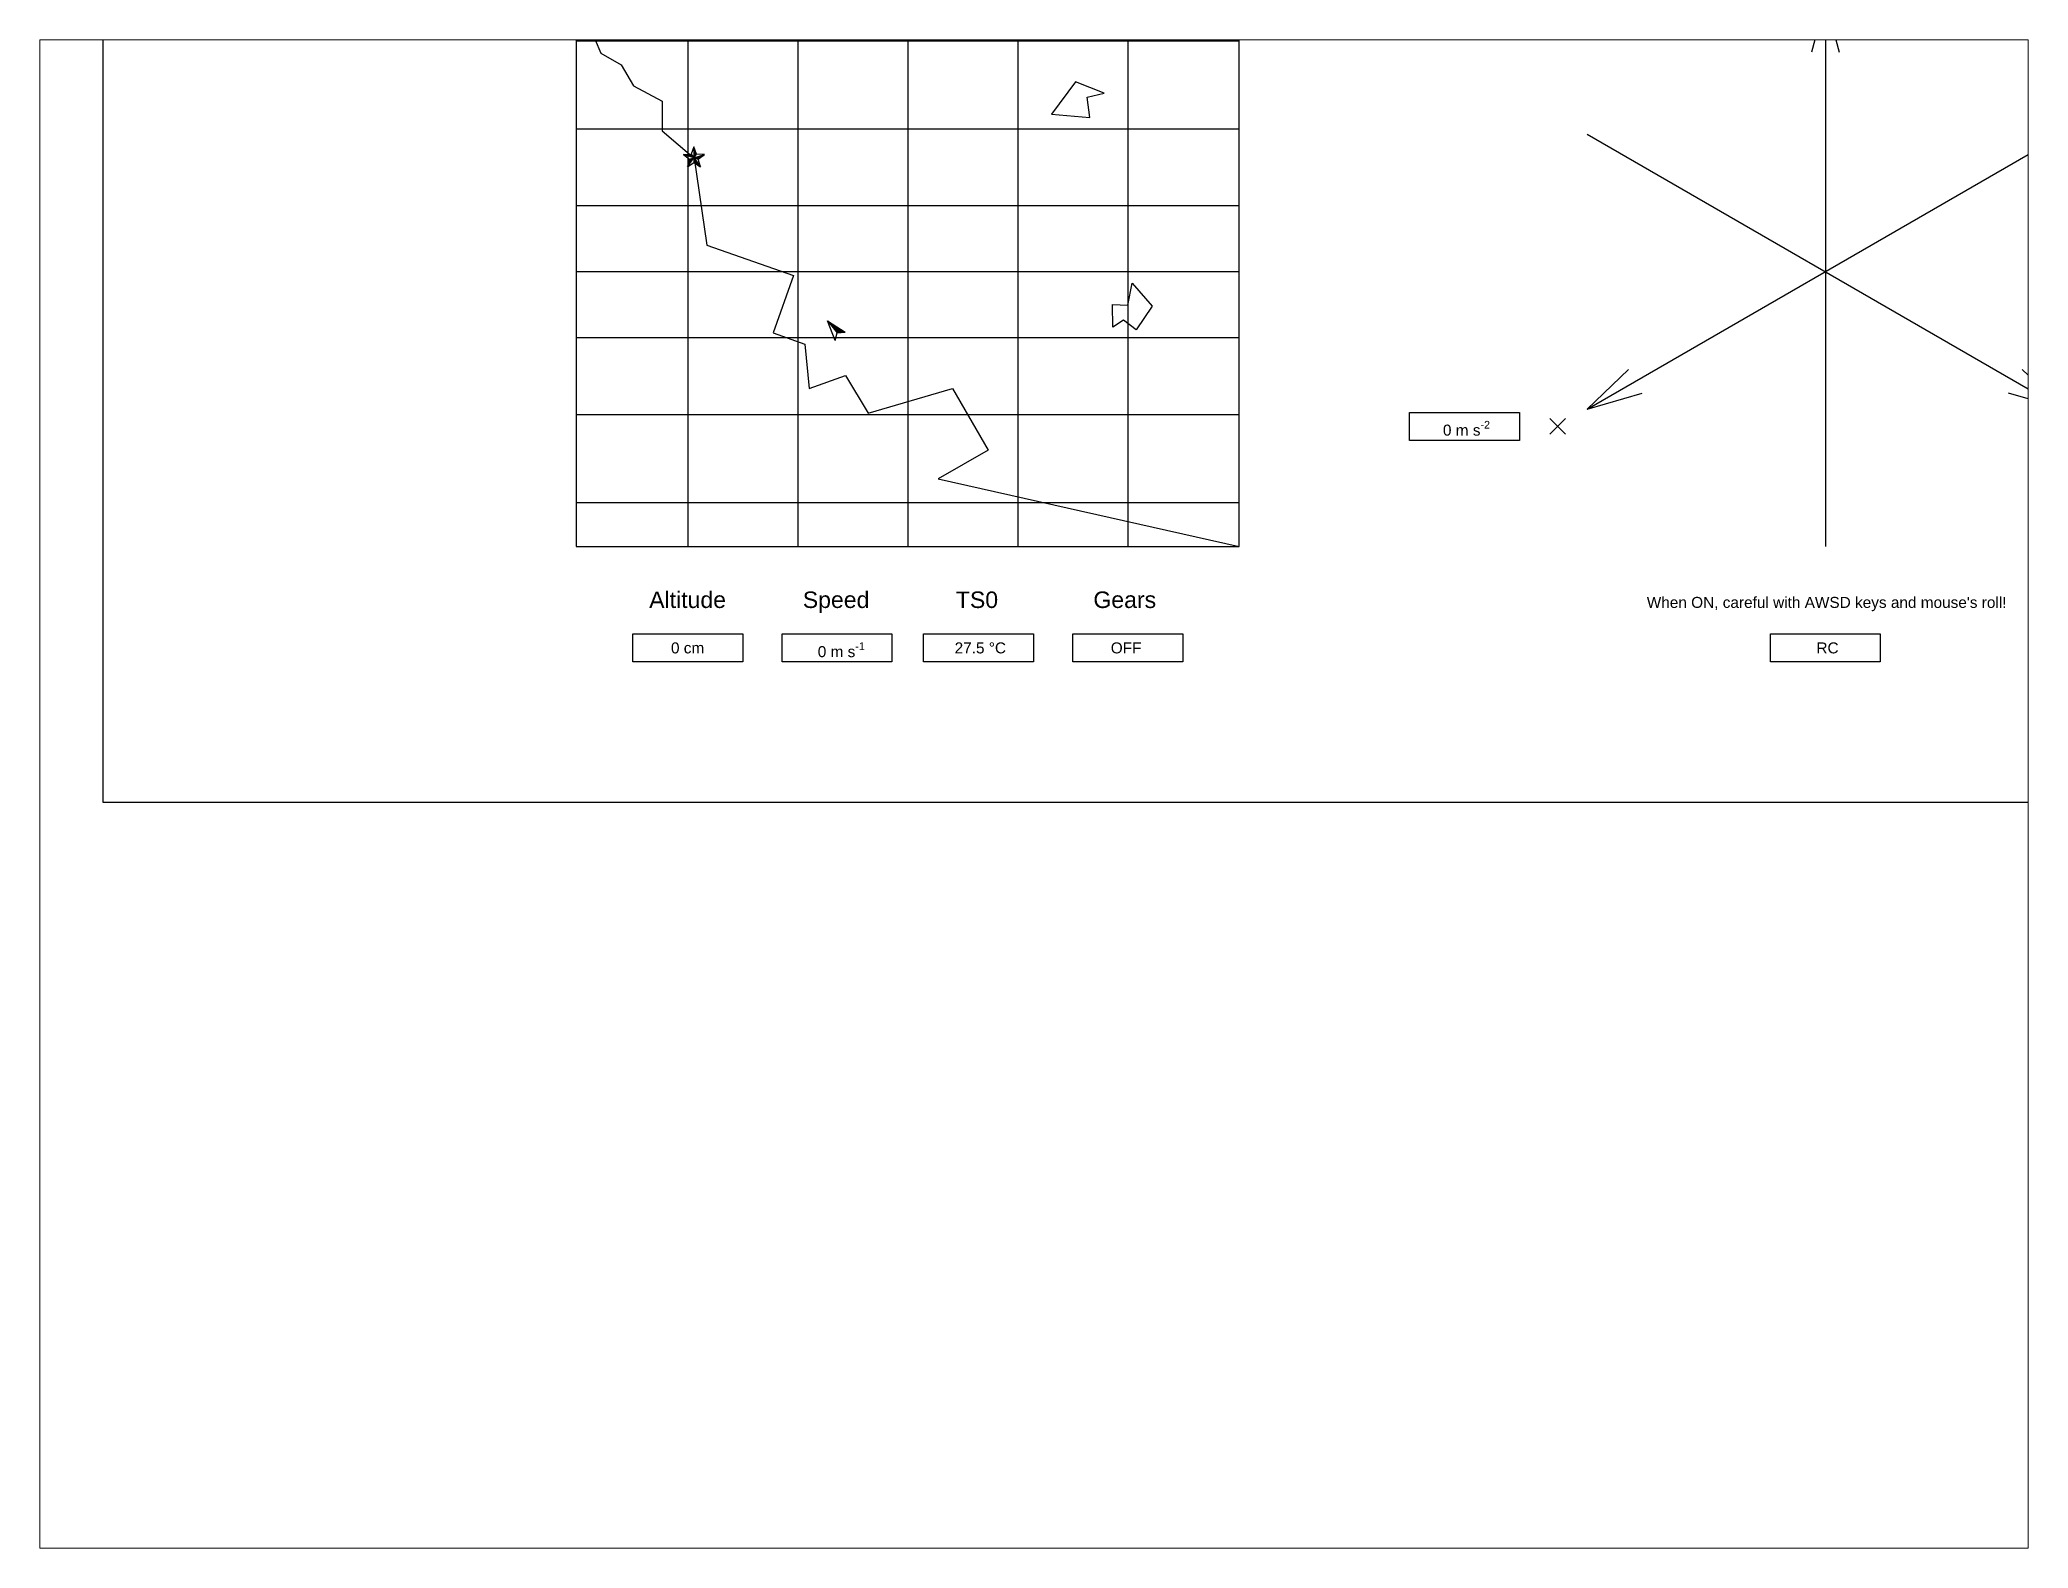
# Paper-space layout 'Layout2' of a CAD drawing. Header units: millimetres. Extents: x 26 to 231, y 20 to 176.
# The model-space entities are those that its viewports show. They can reach past a viewport. Long polylines and large blocks are cut down to what shows.
import ezdxf

# ---------------------------------------------------------------- set-up
doc = ezdxf.new("R2010")
doc.units = ezdxf.units.MM
doc.styles.get("Standard").update_dxf_attribs({"font": 'arial.ttf'})

msp = doc.modelspace()

# ---------------------------------------------------------------- hatches: boundary and pattern name
h = msp.add_hatch(color=256)
h.dxf.hatch_style = 1
h.paths.add_polyline_path([(537.5, 586.1), (539.9, 589.4), (537.5, 596.1)])
h.paths.add_polyline_path([(541.3, 584.9), (547, 589.2), (537.5, 586.1)])
h.paths.add_polyline_path([(543.4, 578.1), (537.5, 586.1), (537.5, 582.1)])
h.paths.add_polyline_path([(537.5, 586.1), (533.6, 584.9), (531.6, 578.1)])
h.paths.add_polyline_path([(537.5, 586.1), (535.1, 589.4), (528, 589.2)])
h = msp.add_hatch(color=256)
h.dxf.hatch_style = 1
h.paths.add_polyline_path([(659, 437.8), (665.3, 430.1), (667.9, 427), (675, 427.6)])

# ---------------------------------------------------------------- linework, layer by layer
for p, q in [((0, 2000), (0, 0)), ((430.5, 732.7), (452.9, 681.5)), ((532, 732.7), (532, 232.7)), ((632, 732.7), (632, 232.7)), ((732, 732.7), (732, 232.7)), ((832, 732.7), (832, 232.7)), ((932, 732.7), (932, 232.7)), ((1566.5, 732.7), (1554, 682.2)), ((1566.5, 732.7), (1566.5, 232.7)), ((1566.5, 732.7), (1579, 682.2)), ((430.5, 692.7), (1033.5, 692.7)), ((452.9, 681.5), (471.4, 670.8)), ((471.4, 670.8), (482.5, 651.6)), ((482.5, 651.6), (508.7, 637.7)), ((884.4, 655.2), (862.7, 625.8)), ((910.6, 645.1), (884.4, 655.2)), ((508.7, 637.7), (508.7, 610.7)), ((895.2, 641.4), (910.6, 645.1)), ((897.6, 622.8), (895.2, 641.4)), ((862.7, 625.8), (897.6, 622.8)), ((430.5, 612.7), (1033.5, 612.7)), ((508.7, 610.7), (537.6, 586)), ((1350, 357.7), (1783, 607.7)), ((1350, 607.7), (1783, 357.7)), ((528, 589.2), (535.1, 589.4)), ((537.5, 586.1), (528, 589.2)), ((528, 589.2), (533.6, 584.9)), ((531.6, 578.1), (537.5, 586.1)), ((533.6, 584.9), (531.6, 578.1)), ((531.6, 578.1), (537.5, 582.1)), ((533.6, 584.9), (537.5, 586.1)), ((537.5, 596.1), (535.1, 589.4)), ((535.1, 589.4), (537.5, 586.1)), ((537.5, 596.1), (537.5, 586.1)), ((539.9, 589.4), (537.5, 596.1)), ((537.5, 586.1), (539.9, 589.4)), ((537.5, 586.1), (547, 589.2)), ((537.5, 586.1), (543.4, 578.1)), ((537.5, 586.1), (541.3, 584.9)), ((537.5, 586.1), (537.5, 582.1)), ((537.5, 582.1), (543.4, 578.1)), ((537.6, 586), (549.3, 506.9)), ((547, 589.2), (539.9, 589.4)), ((541.3, 584.9), (547, 589.2)), ((543.4, 578.1), (541.3, 584.9)), ((430.5, 542.7), (1033.5, 542.7)), ((549.3, 506.9), (628, 479.1)), ((430.5, 482.7), (1033.5, 482.7)), ((628, 479.1), (609.6, 427)), ((932.1, 452.2), (936.1, 472.2)), ((936.1, 472.2), (954.2, 451.2)), ((918.4, 432.2), (918.1, 452.9)), ((918.1, 452.9), (932.1, 452.2)), ((659, 437.8), (665.3, 430.1)), ((665.9, 420.1), (659, 437.8)), ((659, 437.8), (675, 427.6)), ((928.3, 438.4), (918.4, 432.2)), ((939.8, 429.7), (928.3, 438.4)), ((954.2, 451.2), (939.8, 429.7)), ((430.5, 422.7), (1033.5, 422.7)), ((609.6, 427), (638.5, 416.7)), ((638.5, 416.7), (642.4, 376.5)), ((665.3, 430.1), (667.9, 427)), ((665.9, 420.1), (667.9, 427)), ((667.9, 427), (675, 427.6)), ((642.4, 376.5), (675.4, 388.1)), ((675.4, 388.1), (696, 353.9)), ((1350, 357.7), (1387.5, 393.8)), ((1783, 357.7), (1745.5, 393.8)), ((696, 353.9), (772.8, 376.5)), ((772.8, 376.5), (805.2, 320.4)), ((1350, 357.7), (1400, 372.1)), ((1783, 357.7), (1733, 372.1)), ((430.5, 352.7), (1033.5, 352.7)), ((1316, 349), (1330.1, 334.8)), ((1316, 334.8), (1330.1, 349)), ((805.2, 320.4), (759.7, 294.1)), ((759.7, 294.1), (1033.5, 232.7)), ((430.5, 272.7), (1033.5, 272.7)), ((0, 0), (2200, 0))]:
    msp.add_line(p, q)
for points in [[(1033.5, 232.7), (1033.5, 732.7), (430.5, 732.7), (430.5, 232.7)], [(1188.2, 329.1), (1188.2, 354.6), (1288.2, 354.6), (1288.2, 329.1)], [(482, 127.7), (482, 153.2), (582, 153.2), (582, 127.7)], [(617.6, 127.7), (617.6, 153.2), (717.6, 153.2), (717.6, 127.7)], [(746.3, 127.7), (746.3, 153.2), (846.3, 153.2), (846.3, 127.7)], [(882, 127.7), (882, 153.2), (982, 153.2), (982, 127.7)], [(1516.5, 127.7), (1516.5, 153.2), (1616.5, 153.2), (1616.5, 127.7)]]:
    msp.add_lwpolyline(points, close=True)

# ---------------------------------------------------------------- texts
at = {"attachment_point": 1}
for s, width, insert, char_height in [('\\A1;0 m s{\\H0.7x;\\S-2^ ;}', 100, (1218.7, 346.9), 10), ('Altitude', 226.47, (496.8, 191.7), 15), ('Speed', 226.47, (636.5, 191.7), 15), ('TS0', 226.47, (775.7, 191.7), 15), ('Gears', 226.47, (900.8, 191.7), 15), ("When ON, careful with AWSD keys and mouse's roll!", 1107.491, (1404.1, 186.8), 10), ('\\A1;0 cm', 100, (516.6, 145.4), 10), ('\\A1;0 m s{\\H0.7x;\\S-1^ ;}', 100, (650.1, 145.4), 10), ('\\A1;27.5 °C', 100, (774.6, 145.4), 10), ('\\A1;OFF', 100, (916.6, 145.4), 10), ('\\A1;RC', 100, (1558.4, 145.4), 10)]:
    msp.add_mtext_dynamic_manual_height_columns(s, width=width, gutter_width=12.5, heights=[0], dxfattribs=dict(at, insert=insert, char_height=char_height))

psp = doc.layouts.new('Layout2')

# ---------------------------------------------------------------- viewports
at = {"layer": '0', "view_target_point": (846.78, 0)}
psp.add_viewport(center=(128.5, 97.5), size=(205.6, 156), view_center_point=(0, 7.5), view_height=1372.2055, dxfattribs=at)

doc.saveas('drawing.dxf')
